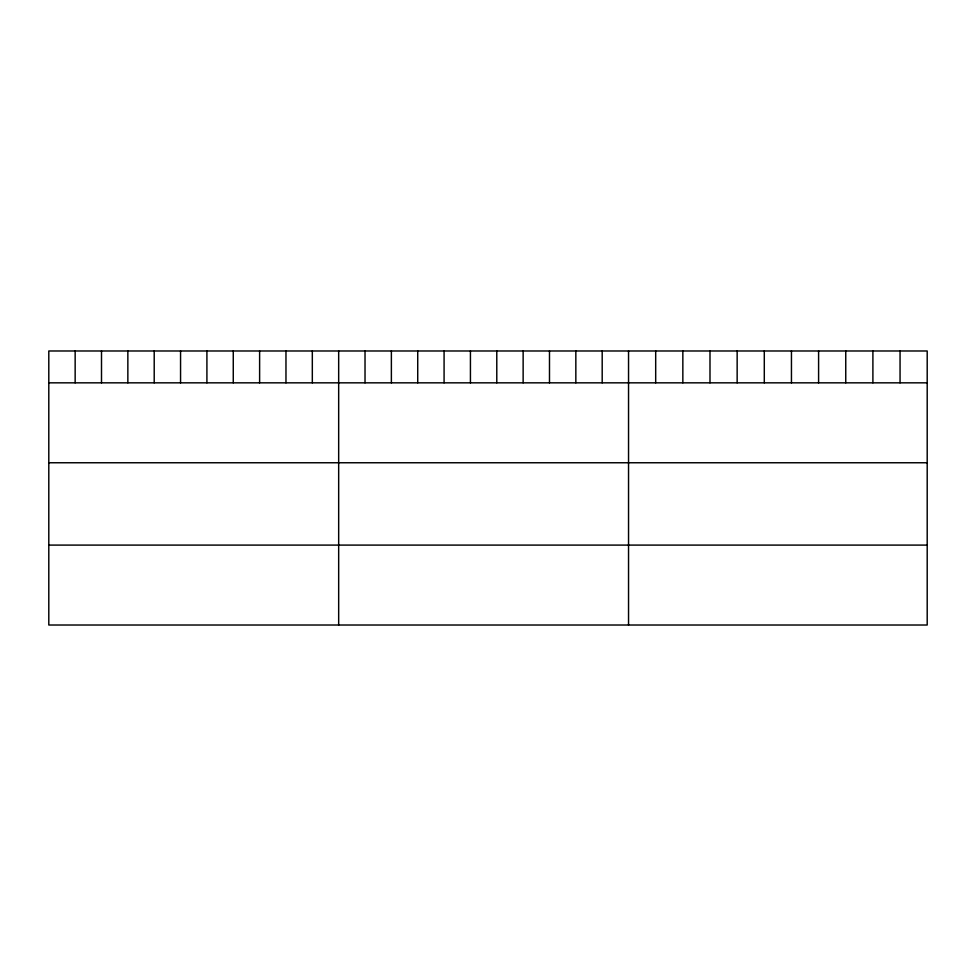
<?xml version="1.0" encoding="UTF-8"?>
<svg xmlns="http://www.w3.org/2000/svg" width="976" height="976" viewBox="0 0 976 976"><rect width="100%" height="100%" fill="white"/><g stroke="black" fill="none" stroke-linecap="round" stroke-linejoin="round"><path stroke-width="1.46" d="M927.2 382.836L927.2 625.018L48.8 625.018L48.8 350.982L927.2 350.982L927.2 382.836L48.8 382.836M48.8 462.758L927.2 462.758M48.8 545.096L927.2 545.096M900.055 350.982L900.055 382.836M872.898 350.982L872.898 382.836M845.753 350.982L845.753 382.836M818.596 350.982L818.596 382.836M791.451 350.982L791.451 382.836M764.293 350.982L764.293 382.836M737.148 350.982L737.148 382.836M709.991 350.982L709.991 382.836M682.846 350.982L682.846 382.836M655.689 350.982L655.689 382.836M628.544 350.982L628.544 625.018M602.192 350.982L602.192 382.836M575.84 350.982L575.84 382.836M549.488 350.982L549.488 382.836M523.136 350.982L523.136 382.836M496.784 350.982L496.784 382.836M470.432 350.982L470.432 382.836M444.08 350.982L444.08 382.836M417.728 350.982L417.728 382.836M391.376 350.982L391.376 382.836M365.024 350.982L365.024 382.836M338.672 350.982L338.672 625.018M312.32 350.982L312.32 382.836M285.968 350.982L285.968 382.836M259.616 350.982L259.616 382.836M233.264 350.982L233.264 382.836M206.912 350.982L206.912 382.836M180.56 350.982L180.56 382.836M154.208 350.982L154.208 382.836M127.856 350.982L127.856 382.836M101.504 350.982L101.504 382.836M75.152 350.982L75.152 382.836"/></g></svg>
